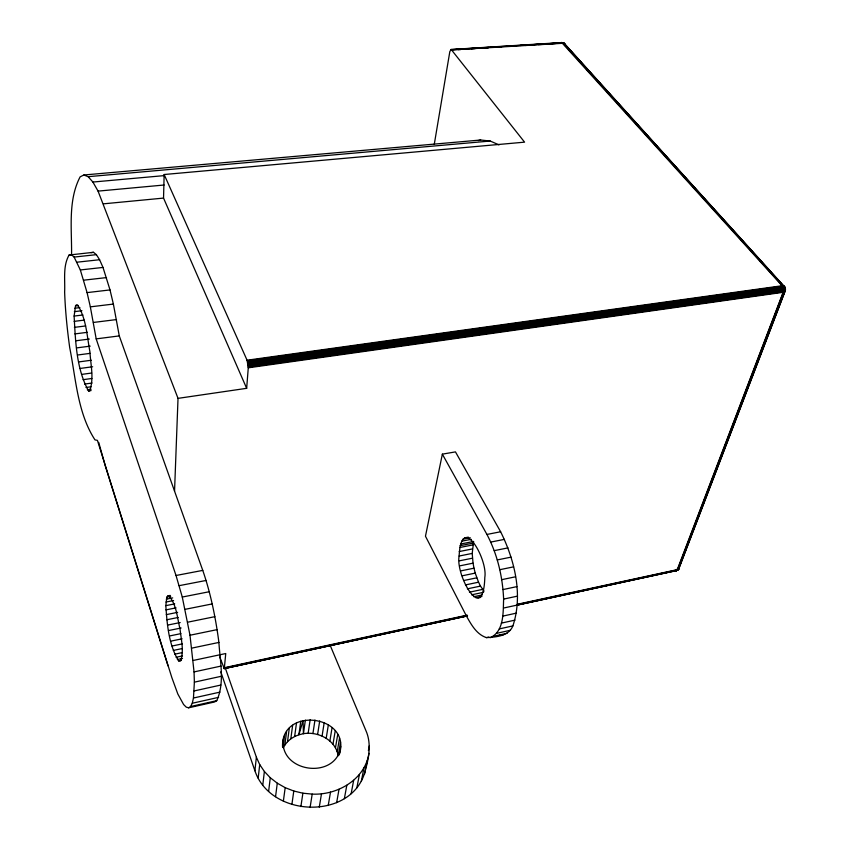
<?xml version="1.0" encoding="UTF-8"?>
<svg xmlns="http://www.w3.org/2000/svg" width="850" height="850" viewBox="0 0 850 850"><rect width="100%" height="100%" fill="white"/><g stroke="black" fill="none" stroke-linecap="round" stroke-linejoin="round"><path stroke-width="1.27" d="M434.254 144.447L449.831 51.584L451.169 49.459L524.577 142.152L164.146 174.516L247.074 360.209L782.053 285.749C785.687 284.994 787.026 292.028 783.158 292.304L248.274 367.816L246.659 388.322L178.022 398.363L98.058 191.112L92.894 182.049L88.134 176.683L83.853 174.994L80.134 176.843C67.671 200.653 71.995 229.436 71.549 255.425M490.163 637.713C504.316 631.497 503.062 612.096 503.625 599.101C502.637 576.736 497.441 554.306 486.933 534.448L442.351 454.144L455.462 451.892L500.629 531.76C514.76 560.214 523.175 594.926 512.89 625.898C508.757 636.246 495.964 637.086 486.423 637.617C476.754 634.482 471.399 624.878 466.714 616.548L425.467 536.222L442.351 454.144M785.336 288.288L785.304 290.689L783.158 292.304L784.699 289.797L784.624 286.864L564.326 43.477C561.765 42.33 559.651 42.383 563.497 43.053L783.19 285.77L784.178 289.574L677.259 569.649L677.811 569.946L677.524 568.937L677.046 569.277L678.024 569.766L678.768 568.916L678.98 566.493L678.884 568.661L677.259 569.649L517.735 604.191M188.594 707.816L190.623 706.531L192.27 703.247L193.46 698.02L194.374 682.157L194.044 671.914L189.996 635.237L182.272 597.04L176.024 575.492L96.188 338.884L90.344 306.85L87.072 292.612L80.336 269.949L74.109 257.072L71.411 254.692L69.105 255.021C62.709 266.039 65.216 279.873 64.632 292.081C65.28 310.686 67.171 329.226 69.711 347.671C75.905 378.558 77.446 412.973 95.009 439.907L97.41 440.342L171.87 677.662L177.841 694.036L183.611 704.523L186.235 707.126L188.594 707.816L214.54 701.983L216.761 700.666C224.942 682.593 220.012 661.513 218.907 642.43C215.698 618.014 210.789 593.714 202.768 570.393L119.276 335.909L113.379 304.066L110.011 289.924L102.999 267.431L99.599 259.728L96.39 254.66L93.489 252.312L69.105 255.021M459.127 556.038C461.295 511.615 488.017 559.629 484.808 577.331C483.48 626.057 455.26 574.929 459.127 556.038L472.207 553.414L473.641 541.45L460.487 544.043M246.659 388.322L163.54 198.093L164.146 174.516M165.824 605.646L166.866 597.093L168.597 595.659C176.704 604.339 177.193 617.918 180.03 629.032C181.103 639.434 184.216 650.728 180.604 660.875L178.596 660.907C168.693 644.619 167.078 624.346 165.824 605.646L174.728 603.893M174.548 491.141L178.022 398.363M248.274 367.816L247.074 360.209M74.12 316.072L75.522 305.904L76.447 304.778L77.552 304.884C86.381 318.569 86.944 336.101 89.919 351.772C90.567 364.544 94.297 378.579 89.622 390.841L88.549 390.936C76.213 368.698 75.533 341.126 74.12 316.072L82.939 314.989M220.788 671.84L254.904 770.748C271.607 820.484 359.879 820.207 366.446 764.214M366.318 766.753C369.336 754.981 371.036 742.231 365.967 730.745L330.236 645.49M219.746 656.997L224.283 668.631L225.749 653.533L193.184 660.461M282.561 746.906C280.755 705.84 351.677 715.052 339.405 754.152M516.991 605.179L676.292 570.648C678.343 570.244 678.874 566.982 678.024 569.766M254.904 770.748L256.381 757.18L225.356 668.164M258.188 778.101L259.707 764.564L256.381 757.18M262.799 784.996L264.382 771.481L259.707 764.564M268.642 791.244L270.289 777.75L264.382 771.481M275.559 796.662L277.281 783.19L270.289 777.75M282.636 745.259L283.433 739.096M283.039 747.469L284.633 735.133M283.379 747.777L284.846 745.014L286.609 731.446M284.846 745.014L287.513 741.699L289.308 728.121M287.513 741.699L290.817 738.831L292.634 725.263M283.369 801.104L285.186 787.663L277.281 783.19M290.817 738.831L294.642 736.514L296.501 722.946M561.457 42.968L563.943 43.222L785.102 287.778L785.273 290.711L678.884 568.661M785.071 291.104L784.699 289.797L783.509 289.563L248.179 364.703M785.474 289.276L784.964 291.444M300.783 721.214L298.892 734.782L294.642 736.514M291.89 804.451L293.792 791.021L285.186 787.663M305.373 720.141L303.439 733.699L298.892 734.782L303.046 720.598L303.439 733.699C318.208 731.117 335.707 740.095 338.183 755.746L340.51 742.273M308.157 733.295L310.144 719.737M300.879 806.597L302.887 793.199L293.792 791.021M312.928 733.561L314.967 720.014M317.603 734.496L319.696 720.959M310.091 807.5L312.194 794.112C337.227 795.356 364.969 779.641 368.953 753.344M322.076 736.089L324.211 722.553M326.198 738.278L328.376 724.753M329.874 741.009L332.095 727.504M319.292 807.128L321.491 793.751M332.987 744.218L335.251 730.724M335.463 747.809L337.748 734.326M337.206 751.687L339.522 738.214M328.217 805.492L330.512 792.115M339.203 754.97L340.691 746.406M336.642 802.644L339.022 789.278M344.356 798.671L346.811 785.304M351.146 793.688L353.664 780.321M356.851 787.844L359.422 774.467M248.062 363.864L784.571 288.947L785.357 290.296L678.587 569.001L676.611 570.562L675.484 570.031L677.333 570.254L679.224 567.418M361.335 781.278L363.938 767.901M368.39 750.603L369.346 745.726M364.512 774.191L367.136 760.793M676.611 570.562L678.597 569.171L679.15 566.961M784.082 286.152L785.453 289.382L783.158 292.304L783.424 288.83L782.053 285.749L561.68 42.5M784.242 291.996L783.477 291.008L248.306 366.361M784.656 291.752L784.593 290.626L783.53 290.296L248.264 365.553M561.393 42.542L563.019 42.957L782.648 285.717L783.849 288.809L783.158 292.304L785.113 290.785L785.124 288.288M340.043 750.486C331.904 778.207 283.996 772.076 283.039 743.219M784.646 291.082L678.215 569.277C678.003 570.648 674.082 569.968 676.292 570.648M678.768 568.916L679.203 567.864M679.044 568.204L675.644 570.594M678.597 569.171L678.948 568.586M247.308 360.793L782.436 286.237C786.165 285.632 786.016 291.199 783.158 292.304L784.571 288.947L783.679 285.919M678.215 569.585L678.757 568.884M783.158 292.304L785.166 288.692L784.996 287.481L783.328 286.769L247.531 361.473M677.503 569.819L783.604 291.709L248.306 367.115M677.333 569.925L517.608 604.573M676.366 570.573L677.365 570.127M677.195 570.212L517.427 604.871M675.984 570.669L676.834 570.467M478.401 140.569L480.664 140.016L490.227 141.036L499.003 144.883M496.687 633.335L510.223 630.307M192.27 703.247L218.599 697.361M486.423 637.617L488.846 637.075M493.627 636.278L507.089 633.261M190.623 706.531L216.761 700.666M499.29 628.926L512.89 625.898M193.46 698.02L219.969 692.123M194.172 690.933L220.841 685.047M501.33 623.135L514.994 620.117M194.374 682.157L221.191 676.303M502.764 616.112L516.471 613.116M224.634 667.654L467.16 615.134M223.784 668.238L467.043 615.528M223.964 668.482L466.884 615.825M224.124 668.61L467.532 615.857M503.54 608.037L676.589 570.531M224.283 668.631L466.48 616.133M503.625 599.101L517.406 596.148M194.044 671.914L220.979 666.092M176.088 657.263L182.484 655.913M471.591 594.83L483.586 592.291M503.009 589.56L516.821 586.638M177.384 659.526L182.516 658.431M473.758 596.721L482.184 594.936M178.596 660.907L181.167 660.365M475.894 597.784L481.918 596.509M477.913 597.996L480.324 597.476M173.357 650.409L182.261 648.55M467.373 588.838L480.494 586.096L484.054 591.164M191.824 648.114L218.907 642.43M174.728 654.192L182.378 652.577M469.444 592.174L482.598 589.401M172.008 646.032L182.166 643.918M465.428 584.928L478.539 582.197L480.494 586.096M501.723 579.668L515.536 576.789M169.522 635.97L180.912 633.633M462.166 575.801L475.235 573.112L478.539 582.197M499.789 569.702L513.602 566.854M189.996 635.237L217.101 629.638M170.722 641.166L182.123 638.807M463.686 580.539L476.765 577.83M168.459 630.572L181.103 627.991M460.923 570.849L473.992 568.183L475.235 573.112M167.535 625.111L180.179 622.551M459.988 565.813L473.046 563.168L472.207 553.414M187.744 622.179L214.837 616.675M497.261 559.938L511.062 557.133M494.222 550.651L507.992 547.889M166.802 619.756L178.181 617.461M459.382 560.83L472.451 558.195M165.931 609.886L176.077 607.867M459.223 551.554L472.324 548.951M185.141 609.322L212.202 603.925M166.26 614.635L177.65 612.351M165.952 602.034L173.591 600.536M460.041 545.7L473.184 543.108M459.68 547.517L472.812 544.924M490.748 542.077L504.486 539.357M167.641 595.914L170.212 595.414M464.716 537.848L468.329 537.136M166.866 597.093L170.712 596.339M463.027 539.123L470.241 537.721M486.933 534.448L500.629 531.76M166.303 599.154L172.688 597.901M461.614 541.216L471.197 539.336M182.272 597.04L209.249 591.738M179.201 585.661L206.072 580.465M176.024 575.492L202.768 570.393M90.961 252.673L93.489 252.312M85.967 387.494L91.014 386.782M87.316 389.799L91.109 389.268M88.549 390.936L91.088 390.575M84.532 384.083L92.076 383.031M247.732 362.217L783.052 287.438L785.336 288.416M247.913 363.024L783.264 288.118L784.582 288.246L785.453 289.382M81.611 374.414L91.609 373.044M83.066 379.684L91.843 378.473M80.187 368.443L92.65 366.754M78.838 361.909L91.29 360.241M77.605 355.013L90.058 353.366M76.521 347.916L90.217 346.131M75.608 340.818L89.324 339.054M96.188 338.884L119.276 335.909M74.896 333.912L87.38 332.318M74.396 327.356L85.669 325.954M74.141 321.364L84.182 320.121M93.426 322.447L116.503 319.568M75.522 305.904L78.073 305.596M74.821 308.221L79.9 307.615M90.344 306.85L113.379 304.066M74.354 311.652L81.94 310.728M87.072 292.612L110.011 289.924M83.693 280.181L106.516 277.589M80.336 269.949L102.999 267.431M77.106 262.183L99.599 259.728M74.109 257.072L96.39 254.66M103.509 203.83L163.54 198.093M98.058 191.112L164.093 185.013M92.894 182.049L164.294 175.61M83.853 174.994L480.664 140.016M88.134 176.683L490.227 141.036M450.925 49.502L561.956 42.553M450.681 49.64L563.221 42.808M453.092 49.704L460.976 49.204M466.236 48.875L474.119 48.376M479.379 48.046L488.58 47.462M492.522 47.218L501.723 46.633M506.983 46.304L514.866 45.804M520.126 45.475L528.009 44.976M533.269 44.646L542.47 44.062M546.412 43.818L555.613 43.233M451.902 49.927L563.943 43.222M458.15 49.693L460.774 49.523M471.283 48.864L475.224 48.609M484.426 48.025L488.368 47.781M497.569 47.196L501.511 46.952M512.019 46.282L514.643 46.123M525.151 45.454L527.786 45.294M538.294 44.625L542.236 44.381M551.438 43.796L555.379 43.541M561.128 42.681C562.891 42.606 565.207 43.541 565.154 45.634M499.747 634.642L503.561 634.706M302.887 793.199L312.194 794.112M564.899 44.189L563.125 43.233L563.805 43.616M561.808 42.553L562.87 42.968M563.295 42.978L564.039 44.434L565.069 44.636M563.327 42.819L564.326 43.477M564.357 43.552L565.154 45.124M564.039 43.233L564.644 43.807M566.929 47.079L575.822 56.907M578.489 59.861L582.048 63.792M586.5 68.701L598.942 82.461M606.061 90.323L615.836 101.129M619.395 105.06L622.062 108.003M625.621 111.934L632.729 119.797M635.396 122.751L638.956 126.682M644.289 132.568L655.849 145.35M663.85 154.19L672.743 164.018M676.303 167.949L678.969 170.893M683.421 175.812L689.637 182.686M692.304 185.64L695.863 189.561M702.089 196.446L707.423 202.343M709.197 204.308L712.757 208.239M717.209 213.148L718.983 215.114M721.65 218.057L729.651 226.907M733.21 230.839L735.877 233.782M741.211 239.679L747.437 246.553M750.104 249.507L752.771 252.45M759.889 260.312L764.331 265.232M766.116 267.197L769.664 271.129M774.116 276.038L775.891 278.003M779.45 281.934L784.784 287.831L784.433 286.631M570.488 51.531L572.273 53.497M586.489 69.222L590.049 73.153M610.491 95.752L612.266 97.718M627.374 114.431L629.159 116.397M645.161 134.088L646.935 136.053M684.271 177.331L686.046 179.297M168.002 665.826L105.389 466.204L98.706 442.393M473.046 563.168L473.992 568.183"/></g></svg>
